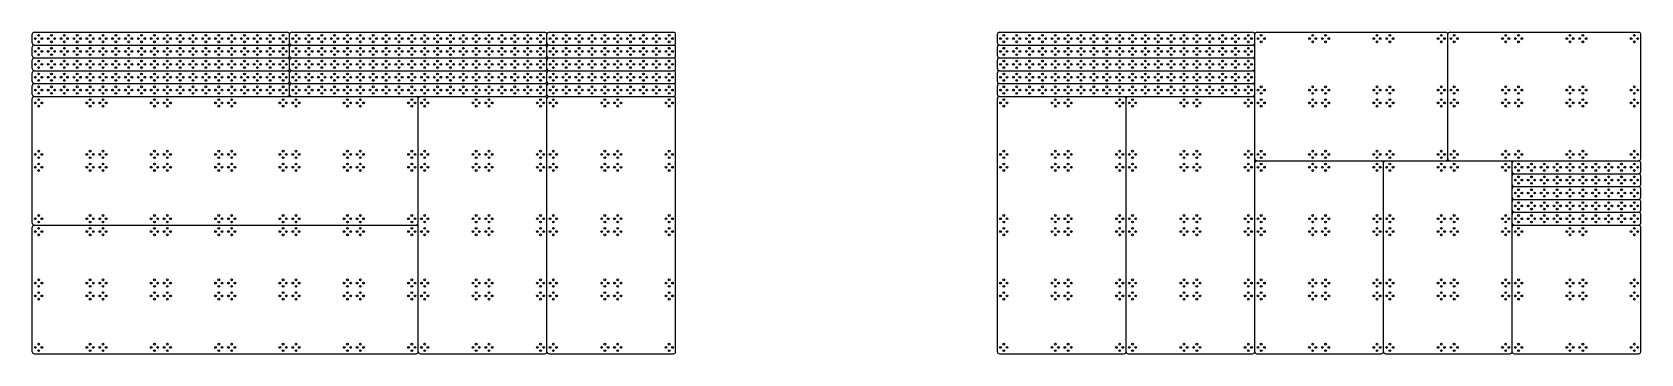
# Model space of a CAD drawing. Header units: millimetres. Extents: x 0 to 12750, y 0 to 750.
# Drawn here: x 2250 to 6000, y 0 to 750 of the extents above; entities that cross this region are included whole.
import ezdxf

# ---------------------------------------------------------------- set-up
doc = ezdxf.new("R2010")
doc.units = ezdxf.units.MM

msp = doc.modelspace()

# ---------------------------------------------------------------- linework, layer by layer
at = {"color": 7}
for p, q in [((2255, 750), (2845, 750)), ((2855, 750), (3445, 750)), ((3455, 750), (3745, 750)), ((4505, 750), (5095, 750)), ((5105, 750), (5545, 750)), ((5555, 750), (5995, 750)), ((2250, 725), (2250, 745)), ((2250, 695), (2250, 715)), ((2255, 720), (2845, 720)), ((2850, 725), (2850, 745)), ((2850, 695), (2850, 715)), ((2855, 720), (3445, 720)), ((3450, 725), (3450, 745)), ((3450, 695), (3450, 715)), ((3455, 720), (3745, 720)), ((3750, 725), (3750, 745)), ((3750, 695), (3750, 715)), ((4500, 725), (4500, 745)), ((4500, 695), (4500, 715)), ((4505, 720), (5095, 720)), ((5100, 725), (5100, 745)), ((5100, 715), (5100, 725)), ((5100, 695), (5100, 715)), ((5550, 455), (5550, 745)), ((6000, 455), (6000, 745)), ((2250, 665), (2250, 685)), ((2255, 690), (2845, 690)), ((2850, 665), (2850, 685)), ((2855, 690), (3445, 690)), ((3450, 665), (3450, 685)), ((3455, 690), (3745, 690)), ((3750, 665), (3750, 685)), ((4500, 665), (4500, 685)), ((4505, 690), (5095, 690)), ((5100, 685), (5100, 695)), ((5100, 665), (5100, 685)), ((2250, 635), (2250, 655)), ((2255, 660), (2845, 660)), ((2850, 635), (2850, 655)), ((2855, 660), (3445, 660)), ((3450, 635), (3450, 655)), ((3455, 660), (3745, 660)), ((3750, 635), (3750, 655)), ((4500, 635), (4500, 655)), ((4505, 660), (5095, 660)), ((5100, 655), (5100, 665)), ((5100, 635), (5100, 655)), ((2250, 605), (2250, 625)), ((2255, 630), (2845, 630)), ((2255, 600), (2845, 600)), ((2845, 600), (2855, 600)), ((2850, 605), (2850, 625)), ((2855, 630), (3445, 630)), ((2855, 600), (3145, 600)), ((3145, 600), (3155, 600)), ((3155, 600), (3445, 600)), ((3450, 605), (3450, 625)), ((3455, 630), (3745, 630)), ((3455, 600), (3745, 600)), ((3750, 605), (3750, 625)), ((4500, 605), (4500, 625)), ((4505, 630), (5095, 630)), ((4505, 600), (4795, 600)), ((4795, 600), (4805, 600)), ((4805, 600), (5095, 600)), ((5100, 625), (5100, 635)), ((5100, 605), (5100, 625)), ((5100, 595), (5100, 605)), ((2250, 305), (2250, 595)), ((3150, 305), (3150, 595)), ((3450, 5), (3450, 595)), ((3750, 5), (3750, 595)), ((4500, 5), (4500, 595)), ((4800, 5), (4800, 595)), ((5100, 455), (5100, 595)), ((5100, 445), (5100, 455)), ((5105, 450), (5395, 450)), ((5395, 450), (5405, 450)), ((5405, 450), (5545, 450)), ((5545, 450), (5555, 450)), ((5555, 450), (5695, 450)), ((5695, 450), (5705, 450)), ((5705, 450), (5995, 450)), ((5100, 5), (5100, 445)), ((5400, 5), (5400, 445)), ((5700, 425), (5700, 445)), ((5700, 415), (5700, 425)), ((5700, 395), (5700, 415)), ((5705, 420), (5995, 420)), ((6000, 425), (6000, 445)), ((6000, 395), (6000, 415)), ((5700, 385), (5700, 395)), ((5700, 365), (5700, 385)), ((5705, 390), (5995, 390)), ((6000, 365), (6000, 385)), ((5700, 355), (5700, 365)), ((5700, 335), (5700, 355)), ((5705, 360), (5995, 360)), ((6000, 335), (6000, 355)), ((2255, 300), (3145, 300)), ((3150, 295), (3150, 305)), ((5700, 325), (5700, 335)), ((5700, 305), (5700, 325)), ((5700, 295), (5700, 305)), ((5705, 330), (5995, 330)), ((5705, 300), (5995, 300)), ((6000, 305), (6000, 325)), ((2250, 5), (2250, 295)), ((3150, 5), (3150, 295)), ((5700, 5), (5700, 295)), ((6000, 5), (6000, 295)), ((2255, 0), (3145, 0)), ((3155, 0), (3445, 0)), ((3455, 0), (3745, 0)), ((4505, 0), (4795, 0)), ((4805, 0), (5095, 0)), ((5105, 0), (5395, 0)), ((5405, 0), (5695, 0)), ((5705, 0), (5995, 0))]:
    msp.add_line(p, q, dxfattribs=at)
at = {"color": 1}
for centre in [(2257.5, 735), (2265, 742.5), (2265, 727.5), (2265, 712.5), (2272.5, 735), (2287.5, 735), (2295, 742.5), (2295, 727.5), (2295, 712.5), (2302.5, 735), (2317.5, 735), (2325, 742.5), (2325, 727.5), (2325, 712.5), (2332.5, 735), (2347.5, 735), (2355, 742.5), (2355, 727.5), (2355, 712.5), (2362.5, 735), (2377.5, 735), (2385, 742.5), (2385, 727.5), (2385, 712.5), (2392.5, 735), (2407.5, 735), (2415, 742.5), (2415, 727.5), (2415, 712.5), (2422.5, 735), (2437.5, 735), (2445, 742.5), (2445, 727.5), (2445, 712.5), (2452.5, 735), (2467.5, 735), (2475, 742.5), (2475, 727.5), (2475, 712.5), (2482.5, 735), (2497.5, 735), (2505, 742.5), (2505, 727.5), (2505, 712.5), (2512.5, 735), (2527.5, 735), (2535, 742.5), (2535, 727.5), (2535, 712.5), (2542.5, 735), (2557.5, 735), (2565, 742.5), (2565, 727.5), (2565, 712.5), (2572.5, 735), (2587.5, 735), (2595, 742.5), (2595, 727.5), (2595, 712.5), (2602.5, 735), (2617.5, 735), (2625, 742.5), (2625, 727.5), (2625, 712.5), (2632.5, 735), (2647.5, 735), (2655, 742.5), (2655, 727.5), (2655, 712.5), (2662.5, 735), (2677.5, 735), (2685, 742.5), (2685, 727.5), (2685, 712.5), (2692.5, 735), (2707.5, 735), (2715, 742.5), (2715, 727.5), (2715, 712.5), (2722.5, 735), (2737.5, 735), (2745, 742.5), (2745, 727.5), (2745, 712.5), (2752.5, 735), (2767.5, 735), (2775, 742.5), (2775, 727.5), (2775, 712.5), (2782.5, 735), (2797.5, 735), (2805, 742.5), (2805, 727.5), (2805, 712.5), (2812.5, 735), (2827.5, 735), (2835, 742.5), (2835, 727.5), (2835, 712.5), (2842.5, 735), (2857.5, 735), (2865, 742.5), (2865, 727.5), (2865, 712.5), (2872.5, 735), (2887.5, 735), (2895, 742.5), (2895, 727.5), (2895, 712.5), (2902.5, 735), (2917.5, 735), (2925, 742.5), (2925, 727.5), (2925, 712.5), (2932.5, 735), (2947.5, 735), (2955, 742.5), (2955, 727.5), (2955, 712.5), (2962.5, 735), (2977.5, 735), (2985, 742.5), (2985, 727.5), (2985, 712.5), (2992.5, 735), (3007.5, 735), (3015, 742.5), (3015, 727.5), (3015, 712.5), (3022.5, 735), (3037.5, 735), (3045, 742.5), (3045, 727.5), (3045, 712.5), (3052.5, 735), (3067.5, 735), (3075, 742.5), (3075, 727.5), (3075, 712.5), (3082.5, 735), (3097.5, 735), (3105, 742.5), (3105, 727.5), (3105, 712.5), (3112.5, 735), (3127.5, 735), (3135, 742.5), (3135, 727.5), (3135, 712.5), (3142.5, 735), (3157.5, 735), (3165, 742.5), (3165, 727.5), (3165, 712.5), (3172.5, 735), (3187.5, 735), (3195, 742.5), (3195, 727.5), (3195, 712.5), (3202.5, 735), (3217.5, 735), (3225, 742.5), (3225, 727.5), (3225, 712.5), (3232.5, 735), (3247.5, 735), (3255, 742.5), (3255, 727.5), (3255, 712.5), (3262.5, 735), (3277.5, 735), (3285, 742.5), (3285, 727.5), (3285, 712.5), (3292.5, 735), (3307.5, 735), (3315, 742.5), (3315, 727.5), (3315, 712.5), (3322.5, 735), (3337.5, 735), (3345, 742.5), (3345, 727.5), (3345, 712.5), (3352.5, 735), (3367.5, 735), (3375, 742.5), (3375, 727.5), (3375, 712.5), (3382.5, 735), (3397.5, 735), (3405, 742.5), (3405, 727.5), (3405, 712.5), (3412.5, 735), (3427.5, 735), (3435, 742.5), (3435, 727.5), (3435, 712.5), (3442.5, 735), (3457.5, 735), (3465, 742.5), (3465, 727.5), (3465, 712.5), (3472.5, 735), (3487.5, 735), (3495, 742.5), (3495, 727.5), (3495, 712.5), (3502.5, 735), (3517.5, 735), (3525, 742.5), (3525, 727.5), (3525, 712.5), (3532.5, 735), (3547.5, 735), (3555, 742.5), (3555, 727.5), (3555, 712.5), (3562.5, 735), (3577.5, 735), (3585, 742.5), (3585, 727.5), (3585, 712.5), (3592.5, 735), (3607.5, 735), (3615, 742.5), (3615, 727.5), (3615, 712.5), (3622.5, 735), (3637.5, 735), (3645, 742.5), (3645, 727.5), (3645, 712.5), (3652.5, 735), (3667.5, 735), (3675, 742.5), (3675, 727.5), (3675, 712.5), (3682.5, 735), (3697.5, 735), (3705, 742.5), (3705, 727.5), (3705, 712.5), (3712.5, 735), (3727.5, 735), (3735, 742.5), (3735, 727.5), (3735, 712.5), (3742.5, 735), (4507.5, 735), (4515, 742.5), (4515, 727.5), (4515, 712.5), (4522.5, 735), (4537.5, 735), (4545, 742.5), (4545, 727.5), (4545, 712.5), (4552.5, 735), (4567.5, 735), (4575, 742.5), (4575, 727.5), (4575, 712.5), (4582.5, 735), (4597.5, 735), (4605, 742.5), (4605, 727.5), (4605, 712.5), (4612.5, 735), (4627.5, 735), (4635, 742.5), (4635, 727.5), (4635, 712.5), (4642.5, 735), (4657.5, 735), (4665, 742.5), (4665, 727.5), (4665, 712.5), (4672.5, 735), (4687.5, 735), (4695, 742.5), (4695, 727.5), (4695, 712.5), (4702.5, 735), (4717.5, 735), (4725, 742.5), (4725, 727.5), (4725, 712.5), (4732.5, 735), (4747.5, 735), (4755, 742.5), (4755, 727.5), (4755, 712.5), (4762.5, 735), (4777.5, 735), (4785, 742.5), (4785, 727.5), (4785, 712.5), (4792.5, 735), (4807.5, 735), (4815, 742.5), (4815, 727.5), (4815, 712.5), (4822.5, 735), (4837.5, 735), (4845, 742.5), (4845, 727.5), (4845, 712.5), (4852.5, 735), (4867.5, 735), (4875, 742.5), (4875, 727.5), (4875, 712.5), (4882.5, 735), (4897.5, 735), (4905, 742.5), (4905, 727.5), (4905, 712.5), (4912.5, 735), (4927.5, 735), (4935, 742.5), (4935, 727.5), (4935, 712.5), (4942.5, 735), (4957.5, 735), (4965, 742.5), (4965, 727.5), (4965, 712.5), (4972.5, 735), (4987.5, 735), (4995, 742.5), (4995, 727.5), (4995, 712.5), (5002.5, 735), (5017.5, 735), (5025, 742.5), (5025, 727.5), (5025, 712.5), (5032.5, 735), (5047.5, 735), (5055, 742.5), (5055, 727.5), (5055, 712.5), (5062.5, 735), (5077.5, 735), (5085, 742.5), (5085, 727.5), (5085, 712.5), (5092.5, 735), (5107.5, 735), (5115, 742.5), (5115, 727.5), (5122.5, 735), (5227.5, 735), (5235, 742.5), (5235, 727.5), (5242.5, 735), (5257.5, 735), (5265, 742.5), (5265, 727.5), (5272.5, 735), (5377.5, 735), (5385, 742.5), (5385, 727.5), (5392.5, 735), (5407.5, 735), (5415, 742.5), (5415, 727.5), (5422.5, 735), (5527.5, 735), (5535, 742.5), (5535, 727.5), (5542.5, 735), (5557.5, 735), (5565, 742.5), (5565, 727.5), (5572.5, 735), (5677.5, 735), (5685, 742.5), (5685, 727.5), (5692.5, 735), (5707.5, 735), (5715, 742.5), (5715, 727.5), (5722.5, 735), (5827.5, 735), (5835, 742.5), (5835, 727.5), (5842.5, 735), (5857.5, 735), (5865, 742.5), (5865, 727.5), (5872.5, 735), (5977.5, 735), (5985, 742.5), (5985, 727.5), (5992.5, 735), (2257.5, 705), (2257.5, 675), (2265, 697.5), (2265, 682.5), (2272.5, 705), (2272.5, 675), (2287.5, 705), (2287.5, 675), (2295, 697.5), (2295, 682.5), (2302.5, 705), (2302.5, 675), (2317.5, 705), (2317.5, 675), (2325, 697.5), (2325, 682.5), (2332.5, 705), (2332.5, 675), (2347.5, 705), (2347.5, 675), (2355, 697.5), (2355, 682.5), (2362.5, 705), (2362.5, 675), (2377.5, 705), (2377.5, 675), (2385, 697.5), (2385, 682.5), (2392.5, 705), (2392.5, 675), (2407.5, 705), (2407.5, 675), (2415, 697.5), (2415, 682.5), (2422.5, 705), (2422.5, 675), (2437.5, 705), (2437.5, 675), (2445, 697.5), (2445, 682.5), (2452.5, 705), (2452.5, 675), (2467.5, 705), (2467.5, 675), (2475, 697.5), (2475, 682.5), (2482.5, 705), (2482.5, 675), (2497.5, 705), (2497.5, 675), (2505, 697.5), (2505, 682.5), (2512.5, 705), (2512.5, 675), (2527.5, 705), (2527.5, 675), (2535, 697.5), (2535, 682.5), (2542.5, 705), (2542.5, 675), (2557.5, 705), (2557.5, 675), (2565, 697.5), (2565, 682.5), (2572.5, 705), (2572.5, 675), (2587.5, 705), (2587.5, 675), (2595, 697.5), (2595, 682.5), (2602.5, 705), (2602.5, 675), (2617.5, 705), (2617.5, 675), (2625, 697.5), (2625, 682.5), (2632.5, 705), (2632.5, 675), (2647.5, 705), (2647.5, 675), (2655, 697.5), (2655, 682.5), (2662.5, 705), (2662.5, 675), (2677.5, 705), (2677.5, 675), (2685, 697.5), (2685, 682.5), (2692.5, 705), (2692.5, 675), (2707.5, 705), (2707.5, 675), (2715, 697.5), (2715, 682.5), (2722.5, 705), (2722.5, 675), (2737.5, 705), (2737.5, 675), (2745, 697.5), (2745, 682.5), (2752.5, 705), (2752.5, 675), (2767.5, 705), (2767.5, 675), (2775, 697.5), (2775, 682.5), (2782.5, 705), (2782.5, 675), (2797.5, 705), (2797.5, 675), (2805, 697.5), (2805, 682.5), (2812.5, 705), (2812.5, 675), (2827.5, 705), (2827.5, 675), (2835, 697.5), (2835, 682.5), (2842.5, 705), (2842.5, 675), (2857.5, 705), (2857.5, 675), (2865, 697.5), (2865, 682.5), (2872.5, 705), (2872.5, 675), (2887.5, 705), (2887.5, 675), (2895, 697.5), (2895, 682.5), (2902.5, 705), (2902.5, 675), (2917.5, 705), (2917.5, 675), (2925, 697.5), (2925, 682.5), (2932.5, 705), (2932.5, 675), (2947.5, 705), (2947.5, 675), (2955, 697.5), (2955, 682.5), (2962.5, 705), (2962.5, 675), (2977.5, 705), (2977.5, 675), (2985, 697.5), (2985, 682.5), (2992.5, 705), (2992.5, 675), (3007.5, 705), (3007.5, 675), (3015, 697.5), (3015, 682.5), (3022.5, 705), (3022.5, 675), (3037.5, 705), (3037.5, 675), (3045, 697.5), (3045, 682.5), (3052.5, 705), (3052.5, 675), (3067.5, 705), (3067.5, 675), (3075, 697.5), (3075, 682.5), (3082.5, 705), (3082.5, 675), (3097.5, 705), (3097.5, 675), (3105, 697.5), (3105, 682.5), (3112.5, 705), (3112.5, 675), (3127.5, 705), (3127.5, 675), (3135, 697.5), (3135, 682.5), (3142.5, 705), (3142.5, 675), (3157.5, 705), (3157.5, 675), (3165, 697.5), (3165, 682.5), (3172.5, 705), (3172.5, 675), (3187.5, 705), (3187.5, 675), (3195, 697.5), (3195, 682.5), (3202.5, 705), (3202.5, 675), (3217.5, 705), (3217.5, 675), (3225, 697.5), (3225, 682.5), (3232.5, 705), (3232.5, 675), (3247.5, 705), (3247.5, 675), (3255, 697.5), (3255, 682.5), (3262.5, 705), (3262.5, 675), (3277.5, 705), (3277.5, 675), (3285, 697.5), (3285, 682.5), (3292.5, 705), (3292.5, 675), (3307.5, 705), (3307.5, 675), (3315, 697.5), (3315, 682.5), (3322.5, 705), (3322.5, 675), (3337.5, 705), (3337.5, 675), (3345, 697.5), (3345, 682.5), (3352.5, 705), (3352.5, 675), (3367.5, 705), (3367.5, 675), (3375, 697.5), (3375, 682.5), (3382.5, 705), (3382.5, 675), (3397.5, 705), (3397.5, 675), (3405, 697.5), (3405, 682.5), (3412.5, 705), (3412.5, 675), (3427.5, 705), (3427.5, 675), (3435, 697.5), (3435, 682.5), (3442.5, 705), (3442.5, 675), (3457.5, 705), (3457.5, 675), (3465, 697.5), (3465, 682.5), (3472.5, 705), (3472.5, 675), (3487.5, 705), (3487.5, 675), (3495, 697.5), (3495, 682.5), (3502.5, 705), (3502.5, 675), (3517.5, 705), (3517.5, 675), (3525, 697.5), (3525, 682.5), (3532.5, 705), (3532.5, 675), (3547.5, 705), (3547.5, 675), (3555, 697.5), (3555, 682.5), (3562.5, 705), (3562.5, 675), (3577.5, 705), (3577.5, 675), (3585, 697.5), (3585, 682.5), (3592.5, 705), (3592.5, 675), (3607.5, 705), (3607.5, 675), (3615, 697.5), (3615, 682.5), (3622.5, 705), (3622.5, 675), (3637.5, 705), (3637.5, 675), (3645, 697.5), (3645, 682.5), (3652.5, 705), (3652.5, 675), (3667.5, 705), (3667.5, 675), (3675, 697.5), (3675, 682.5), (3682.5, 705), (3682.5, 675), (3697.5, 705), (3697.5, 675), (3705, 697.5), (3705, 682.5), (3712.5, 705), (3712.5, 675), (3727.5, 705), (3727.5, 675), (3735, 697.5), (3735, 682.5), (3742.5, 705), (3742.5, 675), (4507.5, 705), (4507.5, 675), (4515, 697.5), (4515, 682.5), (4522.5, 705), (4522.5, 675), (4537.5, 705), (4537.5, 675), (4545, 697.5), (4545, 682.5), (4552.5, 705), (4552.5, 675), (4567.5, 705), (4567.5, 675), (4575, 697.5), (4575, 682.5), (4582.5, 705), (4582.5, 675), (4597.5, 705), (4597.5, 675), (4605, 697.5), (4605, 682.5), (4612.5, 705), (4612.5, 675), (4627.5, 705), (4627.5, 675), (4635, 697.5), (4635, 682.5), (4642.5, 705), (4642.5, 675), (4657.5, 705), (4657.5, 675), (4665, 697.5), (4665, 682.5), (4672.5, 705), (4672.5, 675), (4687.5, 705), (4687.5, 675), (4695, 697.5), (4695, 682.5), (4702.5, 705), (4702.5, 675), (4717.5, 705), (4717.5, 675), (4725, 697.5), (4725, 682.5), (4732.5, 705), (4732.5, 675), (4747.5, 705), (4747.5, 675), (4755, 697.5), (4755, 682.5), (4762.5, 705), (4762.5, 675), (4777.5, 705), (4777.5, 675), (4785, 697.5), (4785, 682.5), (4792.5, 705), (4792.5, 675), (4807.5, 705), (4807.5, 675), (4815, 697.5), (4815, 682.5), (4822.5, 705), (4822.5, 675), (4837.5, 705), (4837.5, 675), (4845, 697.5), (4845, 682.5), (4852.5, 705), (4852.5, 675), (4867.5, 705), (4867.5, 675), (4875, 697.5), (4875, 682.5), (4882.5, 705), (4882.5, 675), (4897.5, 705), (4897.5, 675), (4905, 697.5), (4905, 682.5), (4912.5, 705), (4912.5, 675), (4927.5, 705), (4927.5, 675), (4935, 697.5), (4935, 682.5), (4942.5, 705), (4942.5, 675), (4957.5, 705), (4957.5, 675), (4965, 697.5), (4965, 682.5), (4972.5, 705), (4972.5, 675), (4987.5, 705), (4987.5, 675), (4995, 697.5), (4995, 682.5), (5002.5, 705), (5002.5, 675), (5017.5, 705), (5017.5, 675), (5025, 697.5), (5025, 682.5), (5032.5, 705), (5032.5, 675), (5047.5, 705), (5047.5, 675), (5055, 697.5), (5055, 682.5), (5062.5, 705), (5062.5, 675), (5077.5, 705), (5077.5, 675), (5085, 697.5), (5085, 682.5), (5092.5, 705), (5092.5, 675), (2257.5, 645), (2265, 667.5), (2265, 652.5), (2265, 637.5), (2272.5, 645), (2287.5, 645), (2295, 667.5), (2295, 652.5), (2295, 637.5), (2302.5, 645), (2317.5, 645), (2325, 667.5), (2325, 652.5), (2325, 637.5), (2332.5, 645), (2347.5, 645), (2355, 667.5), (2355, 652.5), (2355, 637.5), (2362.5, 645), (2377.5, 645), (2385, 667.5), (2385, 652.5), (2385, 637.5), (2392.5, 645), (2407.5, 645), (2415, 667.5), (2415, 652.5), (2415, 637.5), (2422.5, 645), (2437.5, 645), (2445, 667.5), (2445, 652.5), (2445, 637.5), (2452.5, 645), (2467.5, 645), (2475, 667.5), (2475, 652.5), (2475, 637.5), (2482.5, 645), (2497.5, 645), (2505, 667.5), (2505, 652.5), (2505, 637.5), (2512.5, 645), (2527.5, 645), (2535, 667.5), (2535, 652.5), (2535, 637.5), (2542.5, 645), (2557.5, 645), (2565, 667.5), (2565, 652.5), (2565, 637.5), (2572.5, 645), (2587.5, 645), (2595, 667.5), (2595, 652.5), (2595, 637.5), (2602.5, 645), (2617.5, 645), (2625, 667.5), (2625, 652.5), (2625, 637.5), (2632.5, 645), (2647.5, 645), (2655, 667.5), (2655, 652.5), (2655, 637.5), (2662.5, 645), (2677.5, 645), (2685, 667.5), (2685, 652.5), (2685, 637.5), (2692.5, 645), (2707.5, 645), (2715, 667.5), (2715, 652.5), (2715, 637.5), (2722.5, 645), (2737.5, 645), (2745, 667.5), (2745, 652.5), (2745, 637.5), (2752.5, 645), (2767.5, 645), (2775, 667.5), (2775, 652.5), (2775, 637.5), (2782.5, 645), (2797.5, 645), (2805, 667.5), (2805, 652.5), (2805, 637.5), (2812.5, 645), (2827.5, 645), (2835, 667.5), (2835, 652.5), (2835, 637.5), (2842.5, 645), (2857.5, 645), (2865, 667.5), (2865, 652.5), (2865, 637.5), (2872.5, 645), (2887.5, 645), (2895, 667.5), (2895, 652.5), (2895, 637.5), (2902.5, 645), (2917.5, 645), (2925, 667.5), (2925, 652.5), (2925, 637.5), (2932.5, 645), (2947.5, 645), (2955, 667.5), (2955, 652.5), (2955, 637.5), (2962.5, 645), (2977.5, 645), (2985, 667.5), (2985, 652.5), (2985, 637.5), (2992.5, 645), (3007.5, 645), (3015, 667.5), (3015, 652.5), (3015, 637.5), (3022.5, 645), (3037.5, 645), (3045, 667.5), (3045, 652.5), (3045, 637.5), (3052.5, 645), (3067.5, 645), (3075, 667.5), (3075, 652.5), (3075, 637.5), (3082.5, 645), (3097.5, 645), (3105, 667.5), (3105, 652.5), (3105, 637.5), (3112.5, 645), (3127.5, 645), (3135, 667.5), (3135, 652.5), (3135, 637.5), (3142.5, 645), (3157.5, 645), (3165, 667.5), (3165, 652.5), (3165, 637.5), (3172.5, 645), (3187.5, 645), (3195, 667.5), (3195, 652.5), (3195, 637.5), (3202.5, 645), (3217.5, 645), (3225, 667.5), (3225, 652.5), (3225, 637.5), (3232.5, 645), (3247.5, 645), (3255, 667.5), (3255, 652.5), (3255, 637.5), (3262.5, 645), (3277.5, 645), (3285, 667.5), (3285, 652.5), (3285, 637.5), (3292.5, 645), (3307.5, 645), (3315, 667.5), (3315, 652.5), (3315, 637.5), (3322.5, 645), (3337.5, 645), (3345, 667.5), (3345, 652.5), (3345, 637.5), (3352.5, 645), (3367.5, 645), (3375, 667.5), (3375, 652.5), (3375, 637.5), (3382.5, 645), (3397.5, 645), (3405, 667.5), (3405, 652.5), (3405, 637.5), (3412.5, 645), (3427.5, 645), (3435, 667.5), (3435, 652.5), (3435, 637.5), (3442.5, 645), (3457.5, 645), (3465, 667.5), (3465, 652.5), (3465, 637.5), (3472.5, 645), (3487.5, 645), (3495, 667.5), (3495, 652.5), (3495, 637.5), (3502.5, 645), (3517.5, 645), (3525, 667.5), (3525, 652.5), (3525, 637.5), (3532.5, 645), (3547.5, 645), (3555, 667.5), (3555, 652.5), (3555, 637.5), (3562.5, 645), (3577.5, 645), (3585, 667.5), (3585, 652.5), (3585, 637.5), (3592.5, 645), (3607.5, 645), (3615, 667.5), (3615, 652.5), (3615, 637.5), (3622.5, 645), (3637.5, 645), (3645, 667.5), (3645, 652.5), (3645, 637.5), (3652.5, 645), (3667.5, 645), (3675, 667.5), (3675, 652.5), (3675, 637.5), (3682.5, 645), (3697.5, 645), (3705, 667.5), (3705, 652.5), (3705, 637.5), (3712.5, 645), (3727.5, 645), (3735, 667.5), (3735, 652.5), (3735, 637.5), (3742.5, 645), (4507.5, 645), (4515, 667.5), (4515, 652.5), (4515, 637.5), (4522.5, 645), (4537.5, 645), (4545, 667.5), (4545, 652.5), (4545, 637.5), (4552.5, 645), (4567.5, 645), (4575, 667.5), (4575, 652.5), (4575, 637.5), (4582.5, 645), (4597.5, 645), (4605, 667.5), (4605, 652.5), (4605, 637.5), (4612.5, 645), (4627.5, 645), (4635, 667.5), (4635, 652.5), (4635, 637.5), (4642.5, 645), (4657.5, 645), (4665, 667.5), (4665, 652.5), (4665, 637.5), (4672.5, 645), (4687.5, 645), (4695, 667.5), (4695, 652.5), (4695, 637.5), (4702.5, 645), (4717.5, 645), (4725, 667.5), (4725, 652.5), (4725, 637.5), (4732.5, 645), (4747.5, 645), (4755, 667.5), (4755, 652.5), (4755, 637.5), (4762.5, 645), (4777.5, 645), (4785, 667.5), (4785, 652.5), (4785, 637.5), (4792.5, 645), (4807.5, 645), (4815, 667.5), (4815, 652.5), (4815, 637.5), (4822.5, 645), (4837.5, 645), (4845, 667.5), (4845, 652.5), (4845, 637.5), (4852.5, 645), (4867.5, 645), (4875, 667.5), (4875, 652.5), (4875, 637.5), (4882.5, 645), (4897.5, 645), (4905, 667.5), (4905, 652.5), (4905, 637.5), (4912.5, 645), (4927.5, 645), (4935, 667.5), (4935, 652.5), (4935, 637.5), (4942.5, 645), (4957.5, 645), (4965, 667.5), (4965, 652.5), (4965, 637.5), (4972.5, 645), (4987.5, 645), (4995, 667.5), (4995, 652.5), (4995, 637.5), (5002.5, 645), (5017.5, 645), (5025, 667.5), (5025, 652.5), (5025, 637.5), (5032.5, 645), (5047.5, 645), (5055, 667.5), (5055, 652.5), (5055, 637.5), (5062.5, 645), (5077.5, 645), (5085, 667.5), (5085, 652.5), (5085, 637.5), (5092.5, 645), (2257.5, 615), (2265, 622.5), (2265, 607.5), (2272.5, 615), (2287.5, 615), (2295, 622.5), (2295, 607.5), (2302.5, 615), (2317.5, 615), (2325, 622.5), (2325, 607.5), (2332.5, 615), (2347.5, 615), (2355, 622.5), (2355, 607.5), (2362.5, 615), (2377.5, 615), (2385, 622.5), (2385, 607.5), (2392.5, 615), (2407.5, 615), (2415, 622.5), (2415, 607.5), (2422.5, 615), (2437.5, 615), (2445, 622.5), (2445, 607.5), (2452.5, 615), (2467.5, 615), (2475, 622.5), (2475, 607.5), (2482.5, 615), (2497.5, 615), (2505, 622.5), (2505, 607.5), (2512.5, 615), (2527.5, 615), (2535, 622.5), (2535, 607.5), (2542.5, 615), (2557.5, 615), (2565, 622.5), (2565, 607.5), (2572.5, 615), (2587.5, 615), (2595, 622.5), (2595, 607.5), (2602.5, 615), (2617.5, 615), (2625, 622.5), (2625, 607.5), (2632.5, 615), (2647.5, 615), (2655, 622.5), (2655, 607.5), (2662.5, 615), (2677.5, 615), (2685, 622.5), (2685, 607.5), (2692.5, 615), (2707.5, 615), (2715, 622.5), (2715, 607.5), (2722.5, 615), (2737.5, 615), (2745, 622.5), (2745, 607.5), (2752.5, 615), (2767.5, 615), (2775, 622.5), (2775, 607.5), (2782.5, 615), (2797.5, 615), (2805, 622.5), (2805, 607.5), (2812.5, 615), (2827.5, 615), (2835, 622.5), (2835, 607.5), (2842.5, 615), (2857.5, 615), (2865, 622.5), (2865, 607.5), (2872.5, 615), (2887.5, 615), (2895, 622.5), (2895, 607.5), (2902.5, 615), (2917.5, 615), (2925, 622.5), (2925, 607.5), (2932.5, 615), (2947.5, 615), (2955, 622.5), (2955, 607.5), (2962.5, 615), (2977.5, 615), (2985, 622.5), (2985, 607.5), (2992.5, 615), (3007.5, 615), (3015, 622.5), (3015, 607.5), (3022.5, 615), (3037.5, 615), (3045, 622.5), (3045, 607.5), (3052.5, 615), (3067.5, 615), (3075, 622.5), (3075, 607.5), (3082.5, 615), (3097.5, 615), (3105, 622.5), (3105, 607.5), (3112.5, 615), (3127.5, 615), (3135, 622.5), (3135, 607.5), (3142.5, 615), (3157.5, 615), (3165, 622.5), (3165, 607.5), (3172.5, 615), (3187.5, 615), (3195, 622.5), (3195, 607.5), (3202.5, 615), (3217.5, 615), (3225, 622.5), (3225, 607.5), (3232.5, 615), (3247.5, 615), (3255, 622.5), (3255, 607.5), (3262.5, 615), (3277.5, 615), (3285, 622.5), (3285, 607.5), (3292.5, 615), (3307.5, 615), (3315, 622.5), (3315, 607.5), (3322.5, 615), (3337.5, 615), (3345, 622.5), (3345, 607.5), (3352.5, 615), (3367.5, 615), (3375, 622.5), (3375, 607.5), (3382.5, 615), (3397.5, 615), (3405, 622.5), (3405, 607.5), (3412.5, 615), (3427.5, 615), (3435, 622.5), (3435, 607.5), (3442.5, 615), (3457.5, 615), (3465, 622.5), (3465, 607.5), (3472.5, 615), (3487.5, 615), (3495, 622.5), (3495, 607.5), (3502.5, 615), (3517.5, 615), (3525, 622.5), (3525, 607.5), (3532.5, 615), (3547.5, 615), (3555, 622.5), (3555, 607.5), (3562.5, 615), (3577.5, 615), (3585, 622.5), (3585, 607.5), (3592.5, 615), (3607.5, 615), (3615, 622.5), (3615, 607.5), (3622.5, 615), (3637.5, 615), (3645, 622.5), (3645, 607.5), (3652.5, 615), (3667.5, 615), (3675, 622.5), (3675, 607.5), (3682.5, 615), (3697.5, 615), (3705, 622.5), (3705, 607.5), (3712.5, 615), (3727.5, 615), (3735, 622.5), (3735, 607.5), (3742.5, 615), (4507.5, 615), (4515, 622.5), (4515, 607.5), (4522.5, 615), (4537.5, 615), (4545, 622.5), (4545, 607.5), (4552.5, 615), (4567.5, 615), (4575, 622.5), (4575, 607.5), (4582.5, 615), (4597.5, 615), (4605, 622.5), (4605, 607.5), (4612.5, 615), (4627.5, 615), (4635, 622.5), (4635, 607.5), (4642.5, 615), (4657.5, 615), (4665, 622.5), (4665, 607.5), (4672.5, 615), (4687.5, 615), (4695, 622.5), (4695, 607.5), (4702.5, 615), (4717.5, 615), (4725, 622.5), (4725, 607.5), (4732.5, 615), (4747.5, 615), (4755, 622.5), (4755, 607.5), (4762.5, 615), (4777.5, 615), (4785, 622.5), (4785, 607.5), (4792.5, 615), (4807.5, 615), (4815, 622.5), (4815, 607.5), (4822.5, 615), (4837.5, 615), (4845, 622.5), (4845, 607.5), (4852.5, 615), (4867.5, 615), (4875, 622.5), (4875, 607.5), (4882.5, 615), (4897.5, 615), (4905, 622.5), (4905, 607.5), (4912.5, 615), (4927.5, 615), (4935, 622.5), (4935, 607.5), (4942.5, 615), (4957.5, 615), (4965, 622.5), (4965, 607.5), (4972.5, 615), (4987.5, 615), (4995, 622.5), (4995, 607.5), (5002.5, 615), (5017.5, 615), (5025, 622.5), (5025, 607.5), (5032.5, 615), (5047.5, 615), (5055, 622.5), (5055, 607.5), (5062.5, 615), (5077.5, 615), (5085, 622.5), (5085, 607.5), (5092.5, 615), (5107.5, 615), (5115, 622.5), (5115, 607.5), (5122.5, 615), (5227.5, 615), (5235, 622.5), (5235, 607.5), (5242.5, 615), (5257.5, 615), (5265, 622.5), (5265, 607.5), (5272.5, 615), (5377.5, 615), (5385, 622.5), (5385, 607.5), (5392.5, 615), (5407.5, 615), (5415, 622.5), (5415, 607.5), (5422.5, 615), (5527.5, 615), (5535, 622.5), (5535, 607.5), (5542.5, 615), (5557.5, 615), (5565, 622.5), (5565, 607.5), (5572.5, 615), (5677.5, 615), (5685, 622.5), (5685, 607.5), (5692.5, 615), (5707.5, 615), (5715, 622.5), (5715, 607.5), (5722.5, 615), (5827.5, 615), (5835, 622.5), (5835, 607.5), (5842.5, 615), (5857.5, 615), (5865, 622.5), (5865, 607.5), (5872.5, 615), (5977.5, 615), (5985, 622.5), (5985, 607.5), (5992.5, 615), (2257.5, 585), (2265, 592.5), (2265, 577.5), (2272.5, 585), (2377.5, 585), (2385, 592.5), (2385, 577.5), (2392.5, 585), (2407.5, 585), (2415, 592.5), (2415, 577.5), (2422.5, 585), (2527.5, 585), (2535, 592.5), (2535, 577.5), (2542.5, 585), (2557.5, 585), (2565, 592.5), (2565, 577.5), (2572.5, 585), (2677.5, 585), (2685, 592.5), (2685, 577.5), (2692.5, 585), (2707.5, 585), (2715, 592.5), (2715, 577.5), (2722.5, 585), (2827.5, 585), (2835, 592.5), (2835, 577.5), (2842.5, 585), (2857.5, 585), (2865, 592.5), (2865, 577.5), (2872.5, 585), (2977.5, 585), (2985, 592.5), (2985, 577.5), (2992.5, 585), (3007.5, 585), (3015, 592.5), (3015, 577.5), (3022.5, 585), (3127.5, 585), (3135, 592.5), (3135, 577.5), (3142.5, 585), (3157.5, 585), (3165, 592.5), (3165, 577.5), (3172.5, 585), (3277.5, 585), (3285, 592.5), (3285, 577.5), (3292.5, 585), (3307.5, 585), (3315, 592.5), (3315, 577.5), (3322.5, 585), (3427.5, 585), (3435, 592.5), (3435, 577.5), (3442.5, 585), (3457.5, 585), (3465, 592.5), (3465, 577.5), (3472.5, 585), (3577.5, 585), (3585, 592.5), (3585, 577.5), (3592.5, 585), (3607.5, 585), (3615, 592.5), (3615, 577.5), (3622.5, 585), (3727.5, 585), (3735, 592.5), (3735, 577.5), (3742.5, 585), (4507.5, 585), (4515, 592.5), (4515, 577.5), (4522.5, 585), (4627.5, 585), (4635, 592.5), (4635, 577.5), (4642.5, 585), (4657.5, 585), (4665, 592.5), (4665, 577.5), (4672.5, 585), (4777.5, 585), (4785, 592.5), (4785, 577.5), (4792.5, 585), (4807.5, 585), (4815, 592.5), (4815, 577.5), (4822.5, 585), (4927.5, 585), (4935, 592.5), (4935, 577.5), (4942.5, 585), (4957.5, 585), (4965, 592.5), (4965, 577.5), (4972.5, 585), (5077.5, 585), (5085, 592.5), (5085, 577.5), (5092.5, 585), (5107.5, 585), (5115, 592.5), (5115, 577.5), (5122.5, 585), (5227.5, 585), (5235, 592.5), (5235, 577.5), (5242.5, 585), (5257.5, 585), (5265, 592.5), (5265, 577.5), (5272.5, 585), (5377.5, 585), (5385, 592.5), (5385, 577.5), (5392.5, 585), (5407.5, 585), (5415, 592.5), (5415, 577.5), (5422.5, 585), (5527.5, 585), (5535, 592.5), (5535, 577.5), (5542.5, 585), (5557.5, 585), (5565, 592.5), (5565, 577.5), (5572.5, 585), (5677.5, 585), (5685, 592.5), (5685, 577.5), (5692.5, 585), (5707.5, 585), (5715, 592.5), (5715, 577.5), (5722.5, 585), (5827.5, 585), (5835, 592.5), (5835, 577.5), (5842.5, 585), (5857.5, 585), (5865, 592.5), (5865, 577.5), (5872.5, 585), (5977.5, 585), (5985, 592.5), (5985, 577.5), (5992.5, 585), (2257.5, 465), (2265, 472.5), (2265, 457.5), (2272.5, 465), (2377.5, 465), (2385, 472.5), (2385, 457.5), (2392.5, 465), (2407.5, 465), (2415, 472.5), (2415, 457.5), (2422.5, 465), (2527.5, 465), (2535, 472.5), (2535, 457.5), (2542.5, 465), (2557.5, 465), (2565, 472.5), (2565, 457.5), (2572.5, 465), (2677.5, 465), (2685, 472.5), (2685, 457.5), (2692.5, 465), (2707.5, 465), (2715, 472.5), (2715, 457.5), (2722.5, 465), (2827.5, 465), (2835, 472.5), (2835, 457.5), (2842.5, 465), (2857.5, 465), (2865, 472.5), (2865, 457.5), (2872.5, 465), (2977.5, 465), (2985, 472.5), (2985, 457.5), (2992.5, 465), (3007.5, 465), (3015, 472.5), (3015, 457.5), (3022.5, 465), (3127.5, 465), (3135, 472.5), (3135, 457.5), (3142.5, 465), (3157.5, 465), (3165, 472.5), (3165, 457.5), (3172.5, 465), (3277.5, 465), (3285, 472.5), (3285, 457.5), (3292.5, 465), (3307.5, 465), (3315, 472.5), (3315, 457.5), (3322.5, 465), (3427.5, 465), (3435, 472.5), (3435, 457.5), (3442.5, 465), (3457.5, 465), (3465, 472.5), (3465, 457.5), (3472.5, 465), (3577.5, 465), (3585, 472.5), (3585, 457.5), (3592.5, 465), (3607.5, 465), (3615, 472.5), (3615, 457.5), (3622.5, 465), (3727.5, 465), (3735, 472.5), (3735, 457.5), (3742.5, 465), (4507.5, 465), (4515, 472.5), (4515, 457.5), (4522.5, 465), (4627.5, 465), (4635, 472.5), (4635, 457.5), (4642.5, 465), (4657.5, 465), (4665, 472.5), (4665, 457.5), (4672.5, 465), (4777.5, 465), (4785, 472.5), (4785, 457.5), (4792.5, 465), (4807.5, 465), (4815, 472.5), (4815, 457.5), (4822.5, 465), (4927.5, 465), (4935, 472.5), (4935, 457.5), (4942.5, 465), (4957.5, 465), (4965, 472.5), (4965, 457.5), (4972.5, 465), (5077.5, 465), (5085, 472.5), (5085, 457.5), (5092.5, 465), (5107.5, 465), (5115, 472.5), (5115, 457.5), (5122.5, 465), (5227.5, 465), (5235, 472.5), (5235, 457.5), (5242.5, 465), (5257.5, 465), (5265, 472.5), (5265, 457.5), (5272.5, 465), (5377.5, 465), (5385, 472.5), (5385, 457.5), (5392.5, 465), (5407.5, 465), (5415, 472.5), (5415, 457.5), (5422.5, 465), (5527.5, 465), (5535, 472.5), (5535, 457.5), (5542.5, 465), (5557.5, 465), (5565, 472.5), (5565, 457.5), (5572.5, 465), (5677.5, 465), (5685, 472.5), (5685, 457.5), (5692.5, 465), (5707.5, 465), (5715, 472.5), (5715, 457.5), (5722.5, 465), (5827.5, 465), (5835, 472.5), (5835, 457.5), (5842.5, 465), (5857.5, 465), (5865, 472.5), (5865, 457.5), (5872.5, 465), (5977.5, 465), (5985, 472.5), (5985, 457.5), (5992.5, 465), (2257.5, 435), (2265, 442.5), (2265, 427.5), (2272.5, 435), (2377.5, 435), (2385, 442.5), (2385, 427.5), (2392.5, 435), (2407.5, 435), (2415, 442.5), (2415, 427.5), (2422.5, 435), (2527.5, 435), (2535, 442.5), (2535, 427.5), (2542.5, 435), (2557.5, 435), (2565, 442.5), (2565, 427.5), (2572.5, 435), (2677.5, 435), (2685, 442.5), (2685, 427.5), (2692.5, 435), (2707.5, 435), (2715, 442.5), (2715, 427.5), (2722.5, 435), (2827.5, 435), (2835, 442.5), (2835, 427.5), (2842.5, 435), (2857.5, 435), (2865, 442.5), (2865, 427.5), (2872.5, 435), (2977.5, 435), (2985, 442.5), (2985, 427.5), (2992.5, 435), (3007.5, 435), (3015, 442.5), (3015, 427.5), (3022.5, 435), (3127.5, 435), (3135, 442.5), (3135, 427.5), (3142.5, 435), (3157.5, 435), (3165, 442.5), (3165, 427.5), (3172.5, 435), (3277.5, 435), (3285, 442.5), (3285, 427.5), (3292.5, 435), (3307.5, 435), (3315, 442.5), (3315, 427.5), (3322.5, 435), (3427.5, 435), (3435, 442.5), (3435, 427.5), (3442.5, 435), (3457.5, 435), (3465, 442.5), (3465, 427.5), (3472.5, 435), (3577.5, 435), (3585, 442.5), (3585, 427.5), (3592.5, 435), (3607.5, 435), (3615, 442.5), (3615, 427.5), (3622.5, 435), (3727.5, 435), (3735, 442.5), (3735, 427.5), (3742.5, 435), (4507.5, 435), (4515, 442.5), (4515, 427.5), (4522.5, 435), (4627.5, 435), (4635, 442.5), (4635, 427.5), (4642.5, 435), (4657.5, 435), (4665, 442.5), (4665, 427.5), (4672.5, 435), (4777.5, 435), (4785, 442.5), (4785, 427.5), (4792.5, 435), (4807.5, 435), (4815, 442.5), (4815, 427.5), (4822.5, 435), (4927.5, 435), (4935, 442.5), (4935, 427.5), (4942.5, 435), (4957.5, 435), (4965, 442.5), (4965, 427.5), (4972.5, 435), (5077.5, 435), (5085, 442.5), (5085, 427.5), (5092.5, 435), (5107.5, 435), (5115, 442.5), (5115, 427.5), (5122.5, 435), (5227.5, 435), (5235, 442.5), (5235, 427.5), (5242.5, 435), (5257.5, 435), (5265, 442.5), (5265, 427.5), (5272.5, 435), (5377.5, 435), (5385, 442.5), (5385, 427.5), (5392.5, 435), (5407.5, 435), (5415, 442.5), (5415, 427.5), (5422.5, 435), (5527.5, 435), (5535, 442.5), (5535, 427.5), (5542.5, 435), (5557.5, 435), (5565, 442.5), (5565, 427.5), (5572.5, 435), (5677.5, 435), (5685, 442.5), (5685, 427.5), (5692.5, 435), (5707.5, 435), (5715, 442.5), (5715, 427.5), (5715, 412.5), (5722.5, 435), (5737.5, 435), (5745, 442.5), (5745, 427.5), (5745, 412.5), (5752.5, 435), (5767.5, 435), (5775, 442.5), (5775, 427.5), (5775, 412.5), (5782.5, 435), (5797.5, 435), (5805, 442.5), (5805, 427.5), (5805, 412.5), (5812.5, 435), (5827.5, 435), (5835, 442.5), (5835, 427.5), (5835, 412.5), (5842.5, 435), (5857.5, 435), (5865, 442.5), (5865, 427.5), (5865, 412.5), (5872.5, 435), (5887.5, 435), (5895, 442.5), (5895, 427.5), (5895, 412.5), (5902.5, 435), (5917.5, 435), (5925, 442.5), (5925, 427.5), (5925, 412.5), (5932.5, 435), (5947.5, 435), (5955, 442.5), (5955, 427.5), (5955, 412.5), (5962.5, 435), (5977.5, 435), (5985, 442.5), (5985, 427.5), (5985, 412.5), (5992.5, 435), (5707.5, 405), (5707.5, 375), (5715, 397.5), (5715, 382.5), (5722.5, 405), (5722.5, 375), (5737.5, 405), (5737.5, 375), (5745, 397.5), (5745, 382.5), (5752.5, 405), (5752.5, 375), (5767.5, 405), (5767.5, 375), (5775, 397.5), (5775, 382.5), (5782.5, 405), (5782.5, 375), (5797.5, 405), (5797.5, 375), (5805, 397.5), (5805, 382.5), (5812.5, 405), (5812.5, 375), (5827.5, 405), (5827.5, 375), (5835, 397.5), (5835, 382.5), (5842.5, 405), (5842.5, 375), (5857.5, 405), (5857.5, 375), (5865, 397.5), (5865, 382.5), (5872.5, 405), (5872.5, 375), (5887.5, 405), (5887.5, 375), (5895, 397.5), (5895, 382.5), (5902.5, 405), (5902.5, 375), (5917.5, 405), (5917.5, 375), (5925, 397.5), (5925, 382.5), (5932.5, 405), (5932.5, 375), (5947.5, 405), (5947.5, 375), (5955, 397.5), (5955, 382.5), (5962.5, 405), (5962.5, 375), (5977.5, 405), (5977.5, 375), (5985, 397.5), (5985, 382.5), (5992.5, 405), (5992.5, 375), (5707.5, 345), (5715, 367.5), (5715, 352.5), (5715, 337.5), (5722.5, 345), (5737.5, 345), (5745, 367.5), (5745, 352.5), (5745, 337.5), (5752.5, 345), (5767.5, 345), (5775, 367.5), (5775, 352.5), (5775, 337.5), (5782.5, 345), (5797.5, 345), (5805, 367.5), (5805, 352.5), (5805, 337.5), (5812.5, 345), (5827.5, 345), (5835, 367.5), (5835, 352.5), (5835, 337.5), (5842.5, 345), (5857.5, 345), (5865, 367.5), (5865, 352.5), (5865, 337.5), (5872.5, 345), (5887.5, 345), (5895, 367.5), (5895, 352.5), (5895, 337.5), (5902.5, 345), (5917.5, 345), (5925, 367.5), (5925, 352.5), (5925, 337.5), (5932.5, 345), (5947.5, 345), (5955, 367.5), (5955, 352.5), (5955, 337.5), (5962.5, 345), (5977.5, 345), (5985, 367.5), (5985, 352.5), (5985, 337.5), (5992.5, 345), (2257.5, 315), (2265, 322.5), (2265, 307.5), (2272.5, 315), (2377.5, 315), (2385, 322.5), (2385, 307.5), (2392.5, 315), (2407.5, 315), (2415, 322.5), (2415, 307.5), (2422.5, 315), (2527.5, 315), (2535, 322.5), (2535, 307.5), (2542.5, 315), (2557.5, 315), (2565, 322.5), (2565, 307.5), (2572.5, 315), (2677.5, 315), (2685, 322.5), (2685, 307.5), (2692.5, 315), (2707.5, 315), (2715, 322.5), (2715, 307.5), (2722.5, 315), (2827.5, 315), (2835, 322.5), (2835, 307.5), (2842.5, 315), (2857.5, 315), (2865, 322.5), (2865, 307.5), (2872.5, 315), (2977.5, 315), (2985, 322.5), (2985, 307.5), (2992.5, 315), (3007.5, 315), (3015, 322.5), (3015, 307.5), (3022.5, 315), (3127.5, 315), (3135, 322.5), (3135, 307.5), (3142.5, 315), (3157.5, 315), (3165, 322.5), (3165, 307.5), (3172.5, 315), (3277.5, 315), (3285, 322.5), (3285, 307.5), (3292.5, 315), (3307.5, 315), (3315, 322.5), (3315, 307.5), (3322.5, 315), (3427.5, 315), (3435, 322.5), (3435, 307.5), (3442.5, 315), (3457.5, 315), (3465, 322.5), (3465, 307.5), (3472.5, 315), (3577.5, 315), (3585, 322.5), (3585, 307.5), (3592.5, 315), (3607.5, 315), (3615, 322.5), (3615, 307.5), (3622.5, 315), (3727.5, 315), (3735, 322.5), (3735, 307.5), (3742.5, 315), (4507.5, 315), (4515, 322.5), (4515, 307.5), (4522.5, 315), (4627.5, 315), (4635, 322.5), (4635, 307.5), (4642.5, 315), (4657.5, 315), (4665, 322.5), (4665, 307.5), (4672.5, 315), (4777.5, 315), (4785, 322.5), (4785, 307.5), (4792.5, 315), (4807.5, 315), (4815, 322.5), (4815, 307.5), (4822.5, 315), (4927.5, 315), (4935, 322.5), (4935, 307.5), (4942.5, 315), (4957.5, 315), (4965, 322.5), (4965, 307.5), (4972.5, 315), (5077.5, 315), (5085, 322.5), (5085, 307.5), (5092.5, 315), (5107.5, 315), (5115, 322.5), (5115, 307.5), (5122.5, 315), (5227.5, 315), (5235, 322.5), (5235, 307.5), (5242.5, 315), (5257.5, 315), (5265, 322.5), (5265, 307.5), (5272.5, 315), (5377.5, 315), (5385, 322.5), (5385, 307.5), (5392.5, 315), (5407.5, 315), (5415, 322.5), (5415, 307.5), (5422.5, 315), (5527.5, 315), (5535, 322.5), (5535, 307.5), (5542.5, 315), (5557.5, 315), (5565, 322.5), (5565, 307.5), (5572.5, 315), (5677.5, 315), (5685, 322.5), (5685, 307.5), (5692.5, 315), (5707.5, 315), (5715, 322.5), (5715, 307.5), (5722.5, 315), (5737.5, 315), (5745, 322.5), (5745, 307.5), (5752.5, 315), (5767.5, 315), (5775, 322.5), (5775, 307.5), (5782.5, 315), (5797.5, 315), (5805, 322.5), (5805, 307.5), (5812.5, 315), (5827.5, 315), (5835, 322.5), (5835, 307.5), (5842.5, 315), (5857.5, 315), (5865, 322.5), (5865, 307.5), (5872.5, 315), (5887.5, 315), (5895, 322.5), (5895, 307.5), (5902.5, 315), (5917.5, 315), (5925, 322.5), (5925, 307.5), (5932.5, 315), (5947.5, 315), (5955, 322.5), (5955, 307.5), (5962.5, 315), (5977.5, 315), (5985, 322.5), (5985, 307.5), (5992.5, 315), (2257.5, 285), (2265, 292.5), (2265, 277.5), (2272.5, 285), (2377.5, 285), (2385, 292.5), (2385, 277.5), (2392.5, 285), (2407.5, 285), (2415, 292.5), (2415, 277.5), (2422.5, 285), (2527.5, 285), (2535, 292.5), (2535, 277.5), (2542.5, 285), (2557.5, 285), (2565, 292.5), (2565, 277.5), (2572.5, 285), (2677.5, 285), (2685, 292.5), (2685, 277.5), (2692.5, 285), (2707.5, 285), (2715, 292.5), (2715, 277.5), (2722.5, 285), (2827.5, 285), (2835, 292.5), (2835, 277.5), (2842.5, 285), (2857.5, 285), (2865, 292.5), (2865, 277.5), (2872.5, 285), (2977.5, 285), (2985, 292.5), (2985, 277.5), (2992.5, 285), (3007.5, 285), (3015, 292.5), (3015, 277.5), (3022.5, 285), (3127.5, 285), (3135, 292.5), (3135, 277.5), (3142.5, 285), (3157.5, 285), (3165, 292.5), (3165, 277.5), (3172.5, 285), (3277.5, 285), (3285, 292.5), (3285, 277.5), (3292.5, 285), (3307.5, 285), (3315, 292.5), (3315, 277.5), (3322.5, 285), (3427.5, 285), (3435, 292.5), (3435, 277.5), (3442.5, 285), (3457.5, 285), (3465, 292.5), (3465, 277.5), (3472.5, 285), (3577.5, 285), (3585, 292.5), (3585, 277.5), (3592.5, 285), (3607.5, 285), (3615, 292.5), (3615, 277.5), (3622.5, 285), (3727.5, 285), (3735, 292.5), (3735, 277.5), (3742.5, 285), (4507.5, 285), (4515, 292.5), (4515, 277.5), (4522.5, 285), (4627.5, 285), (4635, 292.5), (4635, 277.5), (4642.5, 285), (4657.5, 285), (4665, 292.5), (4665, 277.5), (4672.5, 285), (4777.5, 285), (4785, 292.5), (4785, 277.5), (4792.5, 285), (4807.5, 285), (4815, 292.5), (4815, 277.5), (4822.5, 285), (4927.5, 285), (4935, 292.5), (4935, 277.5), (4942.5, 285), (4957.5, 285), (4965, 292.5), (4965, 277.5), (4972.5, 285), (5077.5, 285), (5085, 292.5), (5085, 277.5), (5092.5, 285), (5107.5, 285), (5115, 292.5), (5115, 277.5), (5122.5, 285), (5227.5, 285), (5235, 292.5), (5235, 277.5), (5242.5, 285), (5257.5, 285), (5265, 292.5), (5265, 277.5), (5272.5, 285), (5377.5, 285), (5385, 292.5), (5385, 277.5), (5392.5, 285), (5407.5, 285), (5415, 292.5), (5415, 277.5), (5422.5, 285), (5527.5, 285), (5535, 292.5), (5535, 277.5), (5542.5, 285), (5557.5, 285), (5565, 292.5), (5565, 277.5), (5572.5, 285), (5677.5, 285), (5685, 292.5), (5685, 277.5), (5692.5, 285), (5707.5, 285), (5715, 292.5), (5715, 277.5), (5722.5, 285), (5827.5, 285), (5835, 292.5), (5835, 277.5), (5842.5, 285), (5857.5, 285), (5865, 292.5), (5865, 277.5), (5872.5, 285), (5977.5, 285), (5985, 292.5), (5985, 277.5), (5992.5, 285), (2257.5, 165), (2265, 172.5), (2265, 157.5), (2272.5, 165), (2377.5, 165), (2385, 172.5), (2385, 157.5), (2392.5, 165), (2407.5, 165), (2415, 172.5), (2415, 157.5), (2422.5, 165), (2527.5, 165), (2535, 172.5), (2535, 157.5), (2542.5, 165), (2557.5, 165), (2565, 172.5), (2565, 157.5), (2572.5, 165), (2677.5, 165), (2685, 172.5), (2685, 157.5), (2692.5, 165), (2707.5, 165), (2715, 172.5), (2715, 157.5), (2722.5, 165), (2827.5, 165), (2835, 172.5), (2835, 157.5), (2842.5, 165), (2857.5, 165), (2865, 172.5), (2865, 157.5), (2872.5, 165), (2977.5, 165), (2985, 172.5), (2985, 157.5), (2992.5, 165), (3007.5, 165), (3015, 172.5), (3015, 157.5), (3022.5, 165), (3127.5, 165), (3135, 172.5), (3135, 157.5), (3142.5, 165), (3157.5, 165), (3165, 172.5), (3165, 157.5), (3172.5, 165), (3277.5, 165), (3285, 172.5), (3285, 157.5), (3292.5, 165), (3307.5, 165), (3315, 172.5), (3315, 157.5), (3322.5, 165), (3427.5, 165), (3435, 172.5), (3435, 157.5), (3442.5, 165), (3457.5, 165), (3465, 172.5), (3465, 157.5), (3472.5, 165), (3577.5, 165), (3585, 172.5), (3585, 157.5), (3592.5, 165), (3607.5, 165), (3615, 172.5), (3615, 157.5), (3622.5, 165), (3727.5, 165), (3735, 172.5), (3735, 157.5), (3742.5, 165), (4507.5, 165), (4515, 172.5), (4515, 157.5), (4522.5, 165), (4627.5, 165), (4635, 172.5), (4635, 157.5), (4642.5, 165), (4657.5, 165), (4665, 172.5), (4665, 157.5), (4672.5, 165), (4777.5, 165), (4785, 172.5), (4785, 157.5), (4792.5, 165), (4807.5, 165), (4815, 172.5), (4815, 157.5), (4822.5, 165), (4927.5, 165), (4935, 172.5), (4935, 157.5), (4942.5, 165), (4957.5, 165), (4965, 172.5), (4965, 157.5), (4972.5, 165), (5077.5, 165), (5085, 172.5), (5085, 157.5), (5092.5, 165), (5107.5, 165), (5115, 172.5), (5115, 157.5), (5122.5, 165), (5227.5, 165), (5235, 172.5), (5235, 157.5), (5242.5, 165), (5257.5, 165), (5265, 172.5), (5265, 157.5), (5272.5, 165), (5377.5, 165), (5385, 172.5), (5385, 157.5), (5392.5, 165), (5407.5, 165), (5415, 172.5), (5415, 157.5), (5422.5, 165), (5527.5, 165), (5535, 172.5), (5535, 157.5), (5542.5, 165), (5557.5, 165), (5565, 172.5), (5565, 157.5), (5572.5, 165), (5677.5, 165), (5685, 172.5), (5685, 157.5), (5692.5, 165), (5707.5, 165), (5715, 172.5), (5715, 157.5), (5722.5, 165), (5827.5, 165), (5835, 172.5), (5835, 157.5), (5842.5, 165), (5857.5, 165), (5865, 172.5), (5865, 157.5), (5872.5, 165), (5977.5, 165), (5985, 172.5), (5985, 157.5), (5992.5, 165), (2257.5, 135), (2265, 142.5), (2265, 127.5), (2272.5, 135), (2377.5, 135), (2385, 142.5), (2385, 127.5), (2392.5, 135), (2407.5, 135), (2415, 142.5), (2415, 127.5), (2422.5, 135), (2527.5, 135), (2535, 142.5), (2535, 127.5), (2542.5, 135), (2557.5, 135), (2565, 142.5), (2565, 127.5), (2572.5, 135), (2677.5, 135), (2685, 142.5), (2685, 127.5), (2692.5, 135), (2707.5, 135), (2715, 142.5), (2715, 127.5), (2722.5, 135), (2827.5, 135), (2835, 142.5), (2835, 127.5), (2842.5, 135), (2857.5, 135), (2865, 142.5), (2865, 127.5), (2872.5, 135), (2977.5, 135), (2985, 142.5), (2985, 127.5), (2992.5, 135), (3007.5, 135), (3015, 142.5), (3015, 127.5), (3022.5, 135), (3127.5, 135), (3135, 142.5), (3135, 127.5), (3142.5, 135), (3157.5, 135), (3165, 142.5), (3165, 127.5), (3172.5, 135), (3277.5, 135), (3285, 142.5), (3285, 127.5), (3292.5, 135), (3307.5, 135), (3315, 142.5), (3315, 127.5), (3322.5, 135), (3427.5, 135), (3435, 142.5), (3435, 127.5), (3442.5, 135), (3457.5, 135), (3465, 142.5), (3465, 127.5), (3472.5, 135), (3577.5, 135), (3585, 142.5), (3585, 127.5), (3592.5, 135), (3607.5, 135), (3615, 142.5), (3615, 127.5), (3622.5, 135), (3727.5, 135), (3735, 142.5), (3735, 127.5), (3742.5, 135), (4507.5, 135), (4515, 142.5), (4515, 127.5), (4522.5, 135), (4627.5, 135), (4635, 142.5), (4635, 127.5), (4642.5, 135), (4657.5, 135), (4665, 142.5), (4665, 127.5), (4672.5, 135), (4777.5, 135), (4785, 142.5), (4785, 127.5), (4792.5, 135), (4807.5, 135), (4815, 142.5), (4815, 127.5), (4822.5, 135), (4927.5, 135), (4935, 142.5), (4935, 127.5), (4942.5, 135), (4957.5, 135), (4965, 142.5), (4965, 127.5), (4972.5, 135), (5077.5, 135), (5085, 142.5), (5085, 127.5), (5092.5, 135), (5107.5, 135), (5115, 142.5), (5115, 127.5), (5122.5, 135), (5227.5, 135), (5235, 142.5), (5235, 127.5), (5242.5, 135), (5257.5, 135), (5265, 142.5), (5265, 127.5), (5272.5, 135), (5377.5, 135), (5385, 142.5), (5385, 127.5), (5392.5, 135), (5407.5, 135), (5415, 142.5), (5415, 127.5), (5422.5, 135), (5527.5, 135), (5535, 142.5), (5535, 127.5), (5542.5, 135), (5557.5, 135), (5565, 142.5), (5565, 127.5), (5572.5, 135), (5677.5, 135), (5685, 142.5), (5685, 127.5), (5692.5, 135), (5707.5, 135), (5715, 142.5), (5715, 127.5), (5722.5, 135), (5827.5, 135), (5835, 142.5), (5835, 127.5), (5842.5, 135), (5857.5, 135), (5865, 142.5), (5865, 127.5), (5872.5, 135), (5977.5, 135), (5985, 142.5), (5985, 127.5), (5992.5, 135), (2257.5, 15), (2265, 22.5), (2265, 7.5), (2272.5, 15), (2377.5, 15), (2385, 22.5), (2385, 7.5), (2392.5, 15), (2407.5, 15), (2415, 22.5), (2415, 7.5), (2422.5, 15), (2527.5, 15), (2535, 22.5), (2535, 7.5), (2542.5, 15), (2557.5, 15), (2565, 22.5), (2565, 7.5), (2572.5, 15), (2677.5, 15), (2685, 22.5), (2685, 7.5), (2692.5, 15), (2707.5, 15), (2715, 22.5), (2715, 7.5), (2722.5, 15), (2827.5, 15), (2835, 22.5), (2835, 7.5), (2842.5, 15), (2857.5, 15), (2865, 22.5), (2865, 7.5), (2872.5, 15), (2977.5, 15), (2985, 22.5), (2985, 7.5), (2992.5, 15), (3007.5, 15), (3015, 22.5), (3015, 7.5), (3022.5, 15), (3127.5, 15), (3135, 22.5), (3135, 7.5), (3142.5, 15), (3157.5, 15), (3165, 22.5), (3165, 7.5), (3172.5, 15), (3277.5, 15), (3285, 22.5), (3285, 7.5), (3292.5, 15), (3307.5, 15), (3315, 22.5), (3315, 7.5), (3322.5, 15), (3427.5, 15), (3435, 22.5), (3435, 7.5), (3442.5, 15), (3457.5, 15), (3465, 22.5), (3465, 7.5), (3472.5, 15), (3577.5, 15), (3585, 22.5), (3585, 7.5), (3592.5, 15), (3607.5, 15), (3615, 22.5), (3615, 7.5), (3622.5, 15), (3727.5, 15), (3735, 22.5), (3735, 7.5), (3742.5, 15), (4507.5, 15), (4515, 22.5), (4515, 7.5), (4522.5, 15), (4627.5, 15), (4635, 22.5), (4635, 7.5), (4642.5, 15), (4657.5, 15), (4665, 22.5), (4665, 7.5), (4672.5, 15), (4777.5, 15), (4785, 22.5), (4785, 7.5), (4792.5, 15), (4807.5, 15), (4815, 22.5), (4815, 7.5), (4822.5, 15), (4927.5, 15), (4935, 22.5), (4935, 7.5), (4942.5, 15), (4957.5, 15), (4965, 22.5), (4965, 7.5), (4972.5, 15), (5077.5, 15), (5085, 22.5), (5085, 7.5), (5092.5, 15), (5107.5, 15), (5115, 22.5), (5115, 7.5), (5122.5, 15), (5227.5, 15), (5235, 22.5), (5235, 7.5), (5242.5, 15), (5257.5, 15), (5265, 22.5), (5265, 7.5), (5272.5, 15), (5377.5, 15), (5385, 22.5), (5385, 7.5), (5392.5, 15), (5407.5, 15), (5415, 22.5), (5415, 7.5), (5422.5, 15), (5527.5, 15), (5535, 22.5), (5535, 7.5), (5542.5, 15), (5557.5, 15), (5565, 22.5), (5565, 7.5), (5572.5, 15), (5677.5, 15), (5685, 22.5), (5685, 7.5), (5692.5, 15), (5707.5, 15), (5715, 22.5), (5715, 7.5), (5722.5, 15), (5827.5, 15), (5835, 22.5), (5835, 7.5), (5842.5, 15), (5857.5, 15), (5865, 22.5), (5865, 7.5), (5872.5, 15), (5977.5, 15), (5985, 22.5), (5985, 7.5), (5992.5, 15)]:
    msp.add_circle(centre, 2, dxfattribs=at)
at = {"color": 7}
for centre, start, end in [((2255, 745), 90, 180), ((2845, 745), 0, 90), ((2855, 745), 90, 180), ((3445, 745), 0, 90), ((3455, 745), 90, 180), ((3745, 745), 0, 90), ((4505, 745), 90, 180), ((5095, 745), 0, 90), ((5105, 745), 90, 180), ((5545, 745), 0, 90), ((5555, 745), 90, 180), ((5995, 745), 0, 90), ((2255, 725), -180, -90), ((2255, 715), 90, 180), ((2845, 725), -90, 0), ((2845, 715), 0, 90), ((2855, 725), -180, -90), ((2855, 715), 90, 180), ((3445, 725), -90, 0), ((3445, 715), 0, 90), ((3455, 725), -180, -90), ((3455, 715), 90, 180), ((3745, 725), -90, 0), ((3745, 715), 0, 90), ((4505, 725), -180, -90), ((4505, 715), 90, 180), ((5095, 725), -90, 0), ((5095, 715), 0, 90), ((2255, 695), -180, -90), ((2255, 685), 90, 180), ((2845, 695), -90, 0), ((2845, 685), 0, 90), ((2855, 695), -180, -90), ((2855, 685), 90, 180), ((3445, 695), -90, 0), ((3445, 685), 0, 90), ((3455, 695), -180, -90), ((3455, 685), 90, 180), ((3745, 695), -90, 0), ((3745, 685), 0, 90), ((4505, 695), -180, -90), ((4505, 685), 90, 180), ((5095, 695), -90, 0), ((5095, 685), 0, 90), ((2255, 665), -180, -90), ((2255, 655), 90, 180), ((2845, 665), -90, 0), ((2845, 655), 0, 90), ((2855, 665), -180, -90), ((2855, 655), 90, 180), ((3445, 665), -90, 0), ((3445, 655), 0, 90), ((3455, 665), -180, -90), ((3455, 655), 90, 180), ((3745, 665), -90, 0), ((3745, 655), 0, 90), ((4505, 665), -180, -90), ((4505, 655), 90, 180), ((5095, 665), -90, 0), ((5095, 655), 0, 90), ((2255, 635), -180, -90), ((2255, 625), 90, 180), ((2255, 605), -180, -90), ((2255, 595), 90, 180), ((2845, 635), -90, 0), ((2845, 625), 0, 90), ((2845, 605), -90, 0), ((2855, 635), -180, -90), ((2855, 625), 90, 180), ((2855, 605), -180, -90), ((3145, 595), 0, 90), ((3155, 595), 90, 180), ((3445, 635), -90, 0), ((3445, 625), 0, 90), ((3445, 605), -90, 0), ((3445, 595), 0, 90), ((3455, 635), -180, -90), ((3455, 625), 90, 180), ((3455, 605), -180, -90), ((3455, 595), 90, 180), ((3745, 635), -90, 0), ((3745, 625), 0, 90), ((3745, 605), -90, 0), ((3745, 595), 0, 90), ((4505, 635), -180, -90), ((4505, 625), 90, 180), ((4505, 605), -180, -90), ((4505, 595), 90, 180), ((4795, 595), 0, 90), ((4805, 595), 90, 180), ((5095, 635), -90, 0), ((5095, 625), 0, 90), ((5095, 605), -90, 0), ((5095, 595), 0, 90), ((5105, 455), -180, -90), ((5105, 445), 90, 180), ((5395, 445), 0, 90), ((5405, 445), 90, 180), ((5545, 455), -90, 0), ((5555, 455), -180, -90), ((5695, 445), 0, 90), ((5705, 445), 90, 180), ((5995, 455), -90, 0), ((5995, 445), 0, 90), ((5705, 425), -180, -90), ((5705, 415), 90, 180), ((5995, 425), -90, 0), ((5995, 415), 0, 90), ((5705, 395), -180, -90), ((5705, 385), 90, 180), ((5995, 395), -90, 0), ((5995, 385), 0, 90), ((5705, 365), -180, -90), ((5705, 355), 90, 180), ((5995, 365), -90, 0), ((5995, 355), 0, 90), ((2255, 305), -180, -90), ((2255, 295), 90, 180), ((3145, 305), -90, 0), ((3145, 295), 0, 90), ((5705, 335), -180, -90), ((5705, 325), 90, 180), ((5705, 305), -180, -90), ((5705, 295), 90, 180), ((5995, 335), -90, 0), ((5995, 325), 0, 90), ((5995, 305), -90, 0), ((5995, 295), 0, 90), ((2255, 5), -180, -90), ((3145, 5), -90, 0), ((3155, 5), 180, 270), ((3445, 5), -90, 0), ((3455, 5), 180, 270), ((3745, 5), -90, 0), ((4505, 5), 180, 270), ((4795, 5), -90, 0), ((4805, 5), 180, 270), ((5095, 5), -90, 0), ((5105, 5), 180, 270), ((5395, 5), -90, 0), ((5405, 5), 180, 270), ((5695, 5), -90, 0), ((5705, 5), 180, 270), ((5995, 5), -90, 0)]:
    msp.add_arc(centre, 5, start, end, dxfattribs=at)

doc.saveas('drawing.dxf')
